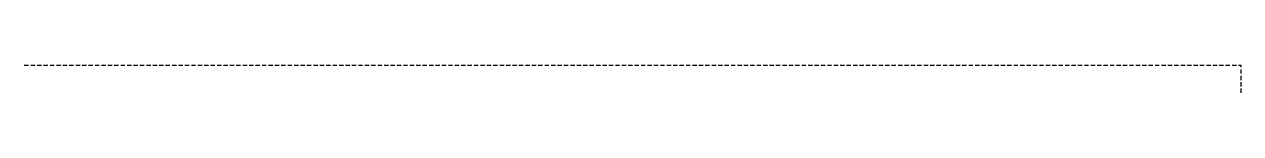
# Model space of a CAD drawing. Extents: x 57 to 189, y -88 to -29.
# Drawn here: x 84.56 to 111.31, y -52.54 to -51.93 of the extents above; entities that cross this region are included whole.
import ezdxf

# ---------------------------------------------------------------- set-up
doc = ezdxf.new("R2010")
doc.units = 0
doc.layers.add('NONE', color=18, linetype='CONTINUOUS')

msp = doc.modelspace()

# ---------------------------------------------------------------- linework, layer by layer
at = {"layer": 'NONE'}
for points in [[(84.563, -51.93), (84.657, -51.93)], [(84.704, -51.93), (84.798, -51.93)], [(84.845, -51.93), (84.94, -51.93)], [(84.987, -51.93), (85.081, -51.93)], [(85.128, -51.93), (85.222, -51.93)], [(85.269, -51.93), (85.363, -51.93)], [(85.41, -51.93), (85.505, -51.93)], [(85.552, -51.93), (85.646, -51.93)], [(85.693, -51.93), (85.787, -51.93)], [(85.834, -51.93), (85.928, -51.93)], [(85.975, -51.93), (86.07, -51.93)], [(86.117, -51.93), (86.211, -51.93)], [(86.258, -51.93), (86.352, -51.93)], [(86.399, -51.93), (86.493, -51.93)], [(86.54, -51.93), (86.635, -51.93)], [(86.682, -51.93), (86.776, -51.93)], [(86.823, -51.93), (86.917, -51.93)], [(86.964, -51.93), (87.058, -51.93)], [(87.105, -51.93), (87.2, -51.93)], [(87.247, -51.93), (87.341, -51.93)], [(87.388, -51.93), (87.482, -51.93)], [(87.529, -51.93), (87.623, -51.93)], [(87.67, -51.93), (87.765, -51.93)], [(87.812, -51.93), (87.906, -51.93)], [(87.953, -51.93), (88.047, -51.93)], [(88.094, -51.93), (88.188, -51.93)], [(88.236, -51.93), (88.33, -51.93)], [(88.377, -51.93), (88.471, -51.93)], [(88.518, -51.93), (88.612, -51.93)], [(88.659, -51.93), (88.753, -51.93)], [(88.801, -51.93), (88.895, -51.93)], [(88.942, -51.93), (89.036, -51.93)], [(89.083, -51.93), (89.177, -51.93)], [(89.224, -51.93), (89.318, -51.93)], [(89.366, -51.93), (89.46, -51.93)], [(89.507, -51.93), (89.601, -51.93)], [(89.648, -51.93), (89.742, -51.93)], [(89.789, -51.93), (89.883, -51.93)], [(89.931, -51.93), (90.025, -51.93)], [(90.072, -51.93), (90.166, -51.93)], [(90.213, -51.93), (90.307, -51.93)], [(90.354, -51.93), (90.448, -51.93)], [(90.496, -51.93), (90.59, -51.93)], [(90.637, -51.93), (90.731, -51.93)], [(90.778, -51.93), (90.872, -51.93)], [(90.919, -51.93), (91.013, -51.93)], [(91.061, -51.93), (91.155, -51.93)], [(91.202, -51.93), (91.296, -51.93)], [(91.343, -51.93), (91.437, -51.93)], [(91.484, -51.93), (91.579, -51.93)], [(91.626, -51.93), (91.72, -51.93)], [(91.767, -51.93), (91.861, -51.93)], [(91.908, -51.93), (92.002, -51.93)], [(92.049, -51.93), (92.144, -51.93)], [(92.191, -51.93), (92.285, -51.93)], [(92.332, -51.93), (92.426, -51.93)], [(92.473, -51.93), (92.567, -51.93)], [(92.614, -51.93), (92.709, -51.93)], [(92.756, -51.93), (92.85, -51.93)], [(92.897, -51.93), (92.991, -51.93)], [(93.038, -51.93), (93.132, -51.93)], [(93.179, -51.93), (93.274, -51.93)], [(93.321, -51.93), (93.415, -51.93)], [(93.462, -51.93), (93.556, -51.93)], [(93.603, -51.93), (93.697, -51.93)], [(93.744, -51.93), (93.839, -51.93)], [(93.886, -51.93), (93.98, -51.93)], [(94.027, -51.93), (94.121, -51.93)], [(94.168, -51.93), (94.262, -51.93)], [(94.309, -51.93), (94.404, -51.93)], [(94.451, -51.93), (94.545, -51.93)], [(94.592, -51.93), (94.686, -51.93)], [(94.733, -51.93), (94.827, -51.93)], [(94.874, -51.93), (94.969, -51.93)], [(95.016, -51.93), (95.11, -51.93)], [(95.157, -51.93), (95.251, -51.93)], [(95.298, -51.93), (95.392, -51.93)], [(95.439, -51.93), (95.534, -51.93)], [(95.581, -51.93), (95.675, -51.93)], [(95.722, -51.93), (95.816, -51.93)], [(95.863, -51.93), (95.957, -51.93)], [(96.004, -51.93), (96.099, -51.93)], [(96.146, -51.93), (96.24, -51.93)], [(96.287, -51.93), (96.381, -51.93)], [(96.428, -51.93), (96.522, -51.93)], [(96.569, -51.93), (96.664, -51.93)], [(96.711, -51.93), (96.805, -51.93)], [(96.852, -51.93), (96.946, -51.93)], [(96.993, -51.93), (97.087, -51.93)], [(97.134, -51.93), (97.229, -51.93)], [(97.276, -51.93), (97.37, -51.93)], [(97.417, -51.93), (97.511, -51.93)], [(97.558, -51.93), (97.652, -51.93)], [(97.7, -51.93), (97.794, -51.93)], [(97.841, -51.93), (97.935, -51.93)], [(97.982, -51.93), (98.076, -51.93)], [(98.123, -51.93), (98.217, -51.93)], [(98.265, -51.93), (98.359, -51.93)], [(98.406, -51.93), (98.5, -51.93)], [(98.547, -51.93), (98.641, -51.93)], [(98.688, -51.93), (98.782, -51.93)], [(98.83, -51.93), (98.924, -51.93)], [(98.971, -51.93), (99.065, -51.93)], [(99.112, -51.93), (99.206, -51.93)], [(99.253, -51.93), (99.347, -51.93)], [(99.395, -51.93), (99.489, -51.93)], [(99.536, -51.93), (99.63, -51.93)], [(99.677, -51.93), (99.771, -51.93)], [(99.818, -51.93), (99.912, -51.93)], [(99.96, -51.93), (100.054, -51.93)], [(100.101, -51.93), (100.195, -51.93)], [(100.242, -51.93), (100.336, -51.93)], [(100.383, -51.93), (100.478, -51.93)], [(100.525, -51.93), (100.619, -51.93)], [(100.666, -51.93), (100.76, -51.93)], [(100.807, -51.93), (100.901, -51.93)], [(100.948, -51.93), (101.043, -51.93)], [(101.09, -51.93), (101.184, -51.93)], [(101.231, -51.93), (101.325, -51.93)], [(101.372, -51.93), (101.466, -51.93)], [(101.513, -51.93), (101.608, -51.93)], [(101.655, -51.93), (101.749, -51.93)], [(101.796, -51.93), (101.89, -51.93)], [(101.937, -51.93), (102.031, -51.93)], [(102.078, -51.93), (102.173, -51.93)], [(102.22, -51.93), (102.314, -51.93)], [(102.361, -51.93), (102.455, -51.93)], [(102.502, -51.93), (102.596, -51.93)], [(102.643, -51.93), (102.738, -51.93)], [(102.785, -51.93), (102.879, -51.93)], [(102.926, -51.93), (103.02, -51.93)], [(103.067, -51.93), (103.161, -51.93)], [(103.208, -51.93), (103.303, -51.93)], [(103.35, -51.93), (103.444, -51.93)], [(103.491, -51.93), (103.585, -51.93)], [(103.632, -51.93), (103.726, -51.93)], [(103.773, -51.93), (103.868, -51.93)], [(103.915, -51.93), (104.009, -51.93)], [(104.056, -51.93), (104.15, -51.93)], [(104.197, -51.93), (104.291, -51.93)], [(104.338, -51.93), (104.433, -51.93)], [(104.48, -51.93), (104.574, -51.93)], [(104.621, -51.93), (104.715, -51.93)], [(104.762, -51.93), (104.856, -51.93)], [(104.903, -51.93), (104.998, -51.93)], [(105.045, -51.93), (105.139, -51.93)], [(105.186, -51.93), (105.28, -51.93)], [(105.327, -51.93), (105.421, -51.93)], [(105.468, -51.93), (105.563, -51.93)], [(105.61, -51.93), (105.704, -51.93)], [(105.751, -51.93), (105.845, -51.93)], [(105.892, -51.93), (105.986, -51.93)], [(106.033, -51.93), (106.128, -51.93)], [(106.175, -51.93), (106.269, -51.93)], [(106.316, -51.93), (106.41, -51.93)], [(106.457, -51.93), (106.551, -51.93)], [(106.599, -51.93), (106.693, -51.93)], [(106.74, -51.93), (106.834, -51.93)], [(106.881, -51.93), (106.975, -51.93)], [(107.022, -51.93), (107.116, -51.93)], [(107.164, -51.93), (107.258, -51.93)], [(107.305, -51.93), (107.399, -51.93)], [(107.446, -51.93), (107.54, -51.93)], [(107.587, -51.93), (107.681, -51.93)], [(107.729, -51.93), (107.823, -51.93)], [(107.87, -51.93), (107.964, -51.93)], [(108.011, -51.93), (108.105, -51.93)], [(108.152, -51.93), (108.246, -51.93)], [(108.294, -51.93), (108.388, -51.93)], [(108.435, -51.93), (108.529, -51.93)], [(108.576, -51.93), (108.67, -51.93)], [(108.717, -51.93), (108.811, -51.93)], [(108.859, -51.93), (108.953, -51.93)], [(109, -51.93), (109.094, -51.93)], [(109.141, -51.93), (109.235, -51.93)], [(109.282, -51.93), (109.377, -51.93)], [(109.424, -51.93), (109.518, -51.93)], [(109.565, -51.93), (109.659, -51.93)], [(109.706, -51.93), (109.8, -51.93)], [(109.847, -51.93), (109.942, -51.93)], [(109.989, -51.93), (110.083, -51.93)], [(110.13, -51.93), (110.224, -51.93)], [(110.271, -51.93), (110.365, -51.93)], [(110.412, -51.93), (110.507, -51.93)], [(110.554, -51.93), (110.648, -51.93)], [(110.695, -51.93), (110.789, -51.93)], [(110.836, -51.93), (110.93, -51.93)], [(110.977, -51.93), (111.072, -51.93)], [(111.119, -51.93), (111.213, -51.93)], [(111.26, -51.93), (111.307, -51.93), (111.307, -51.977)], [(111.307, -52.024), (111.307, -52.118)], [(111.307, -52.165), (111.307, -52.259)], [(111.307, -52.306), (111.307, -52.401)], [(111.307, -52.448), (111.307, -52.542)]]:
    msp.add_lwpolyline(points, dxfattribs=at)

doc.saveas('drawing.dxf')
